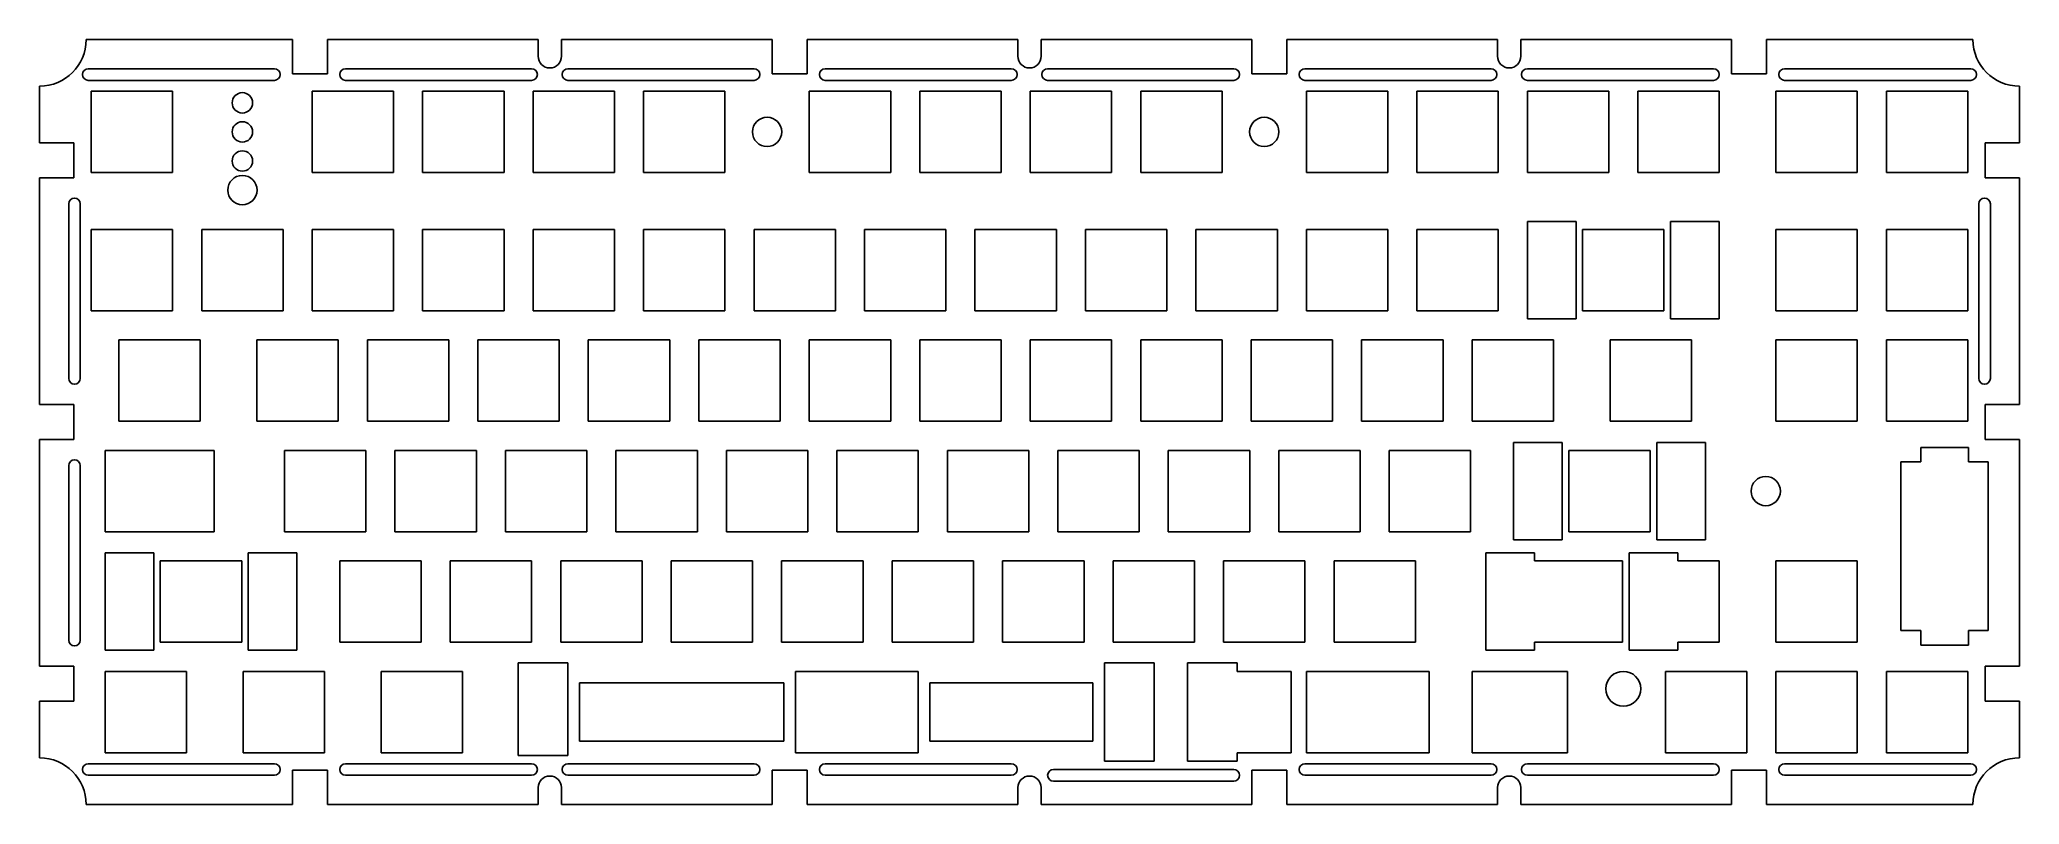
# Model space of a CAD drawing. Header units: millimetres. Extents: x 123 to 463, y 121 to 252.
import ezdxf

# ---------------------------------------------------------------- set-up
doc = ezdxf.new("R2010")
doc.units = ezdxf.units.MM

msp = doc.modelspace()

# ---------------------------------------------------------------- linework, layer by layer
for p, q in [((166.49, 252.31), (130.99, 252.31)), ((166.49, 246.44), (166.49, 252.31)), ((208.74, 252.31), (172.49, 252.31)), ((172.49, 246.44), (172.49, 252.31)), ((208.74, 249.44), (208.74, 252.31)), ((248.99, 252.31), (212.74, 252.31)), ((212.74, 249.44), (212.74, 252.31)), ((248.99, 246.44), (248.99, 252.31)), ((291.24, 252.31), (254.99, 252.31)), ((254.99, 246.44), (254.99, 252.31)), ((291.24, 249.44), (291.24, 252.31)), ((331.49, 252.31), (295.24, 252.31)), ((295.24, 249.44), (295.24, 252.31)), ((331.49, 246.44), (331.49, 252.31)), ((373.74, 252.31), (337.49, 252.31)), ((337.49, 246.44), (337.49, 252.31)), ((373.74, 249.44), (373.74, 252.31)), ((413.99, 252.31), (377.74, 252.31)), ((377.74, 249.44), (377.74, 252.31)), ((413.99, 246.44), (413.99, 252.31)), ((455.49, 252.31), (419.99, 252.31)), ((419.99, 246.44), (419.99, 252.31)), ((163.36, 247.31), (131.36, 247.31)), ((163.36, 245.31), (131.36, 245.31)), ((166.49, 246.44), (172.49, 246.44)), ((175.61, 247.31), (207.61, 247.31)), ((175.61, 245.31), (207.61, 245.31)), ((245.86, 247.31), (213.86, 247.31)), ((245.86, 245.31), (213.86, 245.31)), ((248.99, 246.44), (254.99, 246.44)), ((258.11, 247.31), (290.11, 247.31)), ((258.11, 245.31), (290.11, 245.31)), ((328.36, 247.31), (296.36, 247.31)), ((328.36, 245.31), (296.36, 245.31)), ((331.49, 246.44), (337.49, 246.44)), ((340.61, 247.31), (372.61, 247.31)), ((340.61, 245.31), (372.61, 245.31)), ((410.86, 247.31), (378.86, 247.31)), ((410.86, 245.31), (378.86, 245.31)), ((413.99, 246.44), (419.99, 246.44)), ((423.11, 247.31), (455.11, 247.31)), ((423.11, 245.31), (455.11, 245.31)), ((122.99, 244.31), (122.99, 234.56)), ((131.86, 243.44), (145.86, 243.44)), ((131.86, 229.44), (131.86, 243.44)), ((145.86, 243.44), (145.86, 229.44)), ((169.86, 243.44), (183.86, 243.44)), ((169.86, 229.44), (169.86, 243.44)), ((183.86, 243.44), (183.86, 229.44)), ((188.86, 243.44), (202.86, 243.44)), ((188.86, 229.44), (188.86, 243.44)), ((202.86, 243.44), (202.86, 229.44)), ((207.86, 243.44), (221.86, 243.44)), ((207.86, 229.44), (207.86, 243.44)), ((221.86, 243.44), (221.86, 229.44)), ((226.86, 243.44), (240.86, 243.44)), ((226.86, 229.44), (226.86, 243.44)), ((240.86, 243.44), (240.86, 229.44)), ((255.36, 243.44), (269.36, 243.44)), ((255.36, 229.44), (255.36, 243.44)), ((269.36, 243.44), (269.36, 229.44)), ((274.36, 243.44), (288.36, 243.44)), ((274.36, 229.44), (274.36, 243.44)), ((288.36, 243.44), (288.36, 229.44)), ((293.36, 243.44), (307.36, 243.44)), ((293.36, 229.44), (293.36, 243.44)), ((307.36, 243.44), (307.36, 229.44)), ((312.36, 243.44), (326.36, 243.44)), ((312.36, 229.44), (312.36, 243.44)), ((326.36, 243.44), (326.36, 229.44)), ((340.86, 243.44), (354.86, 243.44)), ((340.86, 229.44), (340.86, 243.44)), ((354.86, 243.44), (354.86, 229.44)), ((359.86, 243.44), (373.86, 243.44)), ((359.86, 229.44), (359.86, 243.44)), ((373.86, 243.44), (373.86, 229.44)), ((378.86, 243.44), (392.86, 243.44)), ((378.86, 229.44), (378.86, 243.44)), ((392.86, 243.44), (392.86, 229.44)), ((397.86, 243.44), (411.86, 243.44)), ((397.86, 229.44), (397.86, 243.44)), ((411.86, 243.44), (411.86, 229.44)), ((421.61, 243.44), (435.61, 243.44)), ((421.61, 229.44), (421.61, 243.44)), ((435.61, 243.44), (435.61, 229.44)), ((440.61, 243.44), (454.61, 243.44)), ((440.61, 229.44), (440.61, 243.44)), ((454.61, 243.44), (454.61, 229.44)), ((463.49, 244.31), (463.49, 234.56)), ((128.86, 234.56), (122.99, 234.56)), ((128.86, 228.56), (128.86, 234.56)), ((457.61, 228.56), (457.61, 234.56)), ((457.61, 234.56), (463.49, 234.56)), ((122.99, 228.56), (122.99, 189.56)), ((122.99, 228.56), (128.86, 228.56)), ((145.86, 229.44), (131.86, 229.44)), ((183.86, 229.44), (169.86, 229.44)), ((202.86, 229.44), (188.86, 229.44)), ((221.86, 229.44), (207.86, 229.44)), ((240.86, 229.44), (226.86, 229.44)), ((269.36, 229.44), (255.36, 229.44)), ((288.36, 229.44), (274.36, 229.44)), ((307.36, 229.44), (293.36, 229.44)), ((326.36, 229.44), (312.36, 229.44)), ((354.86, 229.44), (340.86, 229.44)), ((373.86, 229.44), (359.86, 229.44)), ((392.86, 229.44), (378.86, 229.44)), ((411.86, 229.44), (397.86, 229.44)), ((435.61, 229.44), (421.61, 229.44)), ((454.61, 229.44), (440.61, 229.44)), ((463.49, 228.56), (457.61, 228.56)), ((463.49, 228.56), (463.49, 189.56)), ((127.99, 224.06), (127.99, 194.06)), ((129.99, 224.06), (129.99, 194.06)), ((456.49, 224.06), (456.49, 194.06)), ((458.49, 224.06), (458.49, 194.06)), ((131.86, 219.69), (145.86, 219.69)), ((131.86, 205.69), (131.86, 219.69)), ((145.86, 219.69), (145.86, 205.69)), ((150.86, 219.69), (164.86, 219.69)), ((150.86, 205.69), (150.86, 219.69)), ((164.86, 219.69), (164.86, 205.69)), ((169.86, 219.69), (183.86, 219.69)), ((169.86, 205.69), (169.86, 219.69)), ((183.86, 219.69), (183.86, 205.69)), ((188.86, 219.69), (202.86, 219.69)), ((188.86, 205.69), (188.86, 219.69)), ((202.86, 219.69), (202.86, 205.69)), ((207.86, 219.69), (221.86, 219.69)), ((207.86, 205.69), (207.86, 219.69)), ((221.86, 219.69), (221.86, 205.69)), ((226.86, 219.69), (240.86, 219.69)), ((226.86, 205.69), (226.86, 219.69)), ((240.86, 219.69), (240.86, 205.69)), ((245.86, 219.69), (259.86, 219.69)), ((245.86, 205.69), (245.86, 219.69)), ((259.86, 219.69), (259.86, 205.69)), ((264.86, 219.69), (278.86, 219.69)), ((264.86, 205.69), (264.86, 219.69)), ((278.86, 219.69), (278.86, 205.69)), ((283.86, 219.69), (297.86, 219.69)), ((283.86, 205.69), (283.86, 219.69)), ((297.86, 219.69), (297.86, 205.69)), ((302.86, 219.69), (316.86, 219.69)), ((302.86, 205.69), (302.86, 219.69)), ((316.86, 219.69), (316.86, 205.69)), ((321.86, 219.69), (335.86, 219.69)), ((321.86, 205.69), (321.86, 219.69)), ((335.86, 219.69), (335.86, 205.69)), ((340.86, 219.69), (354.86, 219.69)), ((340.86, 205.69), (340.86, 219.69)), ((354.86, 219.69), (354.86, 205.69)), ((359.86, 219.69), (373.86, 219.69)), ((359.86, 205.69), (359.86, 219.69)), ((373.86, 219.69), (373.86, 205.69)), ((388.36, 219.69), (402.36, 219.69)), ((388.36, 205.69), (388.36, 219.69)), ((402.36, 219.69), (402.36, 205.69)), ((421.61, 219.69), (435.61, 219.69)), ((421.61, 205.69), (421.61, 219.69)), ((435.61, 219.69), (435.61, 205.69)), ((440.61, 219.69), (454.61, 219.69)), ((440.61, 205.69), (440.61, 219.69)), ((454.61, 219.69), (454.61, 205.69)), ((145.86, 205.69), (131.86, 205.69)), ((164.86, 205.69), (150.86, 205.69)), ((183.86, 205.69), (169.86, 205.69)), ((202.86, 205.69), (188.86, 205.69)), ((221.86, 205.69), (207.86, 205.69)), ((240.86, 205.69), (226.86, 205.69)), ((259.86, 205.69), (245.86, 205.69)), ((278.86, 205.69), (264.86, 205.69)), ((297.86, 205.69), (283.86, 205.69)), ((316.86, 205.69), (302.86, 205.69)), ((335.86, 205.69), (321.86, 205.69)), ((354.86, 205.69), (340.86, 205.69)), ((373.86, 205.69), (359.86, 205.69)), ((402.36, 205.69), (388.36, 205.69)), ((435.61, 205.69), (421.61, 205.69)), ((454.61, 205.69), (440.61, 205.69)), ((136.61, 200.69), (150.61, 200.69)), ((136.61, 186.69), (136.61, 200.69)), ((150.61, 200.69), (150.61, 186.69)), ((160.36, 200.69), (174.36, 200.69)), ((160.36, 186.69), (160.36, 200.69)), ((174.36, 200.69), (174.36, 186.69)), ((179.36, 200.69), (193.36, 200.69)), ((179.36, 186.69), (179.36, 200.69)), ((193.36, 200.69), (193.36, 186.69)), ((198.36, 200.69), (212.36, 200.69)), ((198.36, 186.69), (198.36, 200.69)), ((212.36, 200.69), (212.36, 186.69)), ((217.36, 200.69), (231.36, 200.69)), ((217.36, 186.69), (217.36, 200.69)), ((231.36, 200.69), (231.36, 186.69)), ((236.36, 200.69), (250.36, 200.69)), ((236.36, 186.69), (236.36, 200.69)), ((250.36, 200.69), (250.36, 186.69)), ((255.36, 200.69), (269.36, 200.69)), ((255.36, 186.69), (255.36, 200.69)), ((269.36, 200.69), (269.36, 186.69)), ((274.36, 200.69), (288.36, 200.69)), ((274.36, 186.69), (274.36, 200.69)), ((288.36, 200.69), (288.36, 186.69)), ((293.36, 200.69), (307.36, 200.69)), ((293.36, 186.69), (293.36, 200.69)), ((307.36, 200.69), (307.36, 186.69)), ((312.36, 200.69), (326.36, 200.69)), ((312.36, 186.69), (312.36, 200.69)), ((326.36, 200.69), (326.36, 186.69)), ((331.36, 200.69), (345.36, 200.69)), ((331.36, 186.69), (331.36, 200.69)), ((345.36, 200.69), (345.36, 186.69)), ((350.36, 200.69), (364.36, 200.69)), ((350.36, 186.69), (350.36, 200.69)), ((364.36, 200.69), (364.36, 186.69)), ((369.36, 200.69), (383.36, 200.69)), ((369.36, 186.69), (369.36, 200.69)), ((383.36, 200.69), (383.36, 186.69)), ((393.11, 200.69), (407.11, 200.69)), ((393.11, 186.69), (393.11, 200.69)), ((407.11, 200.69), (407.11, 186.69)), ((421.61, 200.69), (435.61, 200.69)), ((421.61, 186.69), (421.61, 200.69)), ((435.61, 200.69), (435.61, 186.69)), ((440.61, 200.69), (454.61, 200.69)), ((440.61, 186.69), (440.61, 200.69)), ((454.61, 200.69), (454.61, 186.69)), ((128.86, 189.56), (122.99, 189.56)), ((128.86, 183.56), (128.86, 189.56)), ((457.61, 183.56), (457.61, 189.56)), ((457.61, 189.56), (463.49, 189.56)), ((150.61, 186.69), (136.61, 186.69)), ((174.36, 186.69), (160.36, 186.69)), ((193.36, 186.69), (179.36, 186.69)), ((212.36, 186.69), (198.36, 186.69)), ((231.36, 186.69), (217.36, 186.69)), ((250.36, 186.69), (236.36, 186.69)), ((269.36, 186.69), (255.36, 186.69)), ((288.36, 186.69), (274.36, 186.69)), ((307.36, 186.69), (293.36, 186.69)), ((326.36, 186.69), (312.36, 186.69)), ((345.36, 186.69), (331.36, 186.69)), ((364.36, 186.69), (350.36, 186.69)), ((383.36, 186.69), (369.36, 186.69)), ((407.11, 186.69), (393.11, 186.69)), ((435.61, 186.69), (421.61, 186.69)), ((454.61, 186.69), (440.61, 186.69)), ((122.99, 183.56), (122.99, 144.56)), ((122.99, 183.56), (128.86, 183.56)), ((134.24, 181.69), (152.99, 181.69)), ((134.24, 167.69), (134.24, 181.69)), ((152.99, 181.69), (152.99, 167.69)), ((165.11, 181.69), (179.11, 181.69)), ((165.11, 167.69), (165.11, 181.69)), ((179.11, 181.69), (179.11, 167.69)), ((184.11, 181.69), (198.11, 181.69)), ((184.11, 167.69), (184.11, 181.69)), ((198.11, 181.69), (198.11, 167.69)), ((203.11, 181.69), (217.11, 181.69)), ((203.11, 167.69), (203.11, 181.69)), ((217.11, 181.69), (217.11, 167.69)), ((222.11, 181.69), (236.11, 181.69)), ((222.11, 167.69), (222.11, 181.69)), ((236.11, 181.69), (236.11, 167.69)), ((241.11, 181.69), (255.11, 181.69)), ((241.11, 167.69), (241.11, 181.69)), ((255.11, 181.69), (255.11, 167.69)), ((260.11, 181.69), (274.11, 181.69)), ((260.11, 167.69), (260.11, 181.69)), ((274.11, 181.69), (274.11, 167.69)), ((279.11, 181.69), (293.11, 181.69)), ((279.11, 167.69), (279.11, 181.69)), ((293.11, 181.69), (293.11, 167.69)), ((298.11, 181.69), (312.11, 181.69)), ((298.11, 167.69), (298.11, 181.69)), ((312.11, 181.69), (312.11, 167.69)), ((317.11, 181.69), (331.11, 181.69)), ((317.11, 167.69), (317.11, 181.69)), ((331.11, 181.69), (331.11, 167.69)), ((336.11, 181.69), (350.11, 181.69)), ((336.11, 167.69), (336.11, 181.69)), ((350.11, 181.69), (350.11, 167.69)), ((355.11, 181.69), (369.11, 181.69)), ((355.11, 167.69), (355.11, 181.69)), ((369.11, 181.69), (369.11, 167.69)), ((385.99, 181.69), (399.99, 181.69)), ((385.99, 167.69), (385.99, 181.69)), ((399.99, 181.69), (399.99, 167.69)), ((446.51, 182.19), (446.51, 179.69)), ((446.51, 182.19), (454.71, 182.19)), ((454.71, 182.19), (454.71, 179.69)), ((463.49, 183.56), (457.61, 183.56)), ((463.49, 183.56), (463.49, 144.56)), ((127.99, 149.06), (127.99, 179.06)), ((129.99, 149.06), (129.99, 179.06)), ((443.11, 179.69), (446.51, 179.69)), ((443.11, 150.69), (443.11, 179.69)), ((454.71, 179.69), (458.11, 179.69)), ((458.11, 179.69), (458.11, 150.69)), ((152.99, 167.69), (134.24, 167.69)), ((179.11, 167.69), (165.11, 167.69)), ((198.11, 167.69), (184.11, 167.69)), ((217.11, 167.69), (203.11, 167.69)), ((236.11, 167.69), (222.11, 167.69)), ((255.11, 167.69), (241.11, 167.69)), ((274.11, 167.69), (260.11, 167.69)), ((293.11, 167.69), (279.11, 167.69)), ((312.11, 167.69), (298.11, 167.69)), ((331.11, 167.69), (317.11, 167.69)), ((350.11, 167.69), (336.11, 167.69)), ((369.11, 167.69), (355.11, 167.69)), ((399.99, 167.69), (385.99, 167.69)), ((143.74, 162.69), (157.74, 162.69)), ((143.74, 148.69), (143.74, 162.69)), ((157.74, 162.69), (157.74, 148.69)), ((174.61, 162.69), (188.61, 162.69)), ((174.61, 148.69), (174.61, 162.69)), ((188.61, 162.69), (188.61, 148.69)), ((193.61, 162.69), (207.61, 162.69)), ((193.61, 148.69), (193.61, 162.69)), ((207.61, 162.69), (207.61, 148.69)), ((212.61, 162.69), (226.61, 162.69)), ((212.61, 148.69), (212.61, 162.69)), ((226.61, 162.69), (226.61, 148.69)), ((231.61, 162.69), (245.61, 162.69)), ((231.61, 148.69), (231.61, 162.69)), ((245.61, 162.69), (245.61, 148.69)), ((250.61, 162.69), (264.61, 162.69)), ((250.61, 148.69), (250.61, 162.69)), ((264.61, 162.69), (264.61, 148.69)), ((269.61, 162.69), (283.61, 162.69)), ((269.61, 148.69), (269.61, 162.69)), ((283.61, 162.69), (283.61, 148.69)), ((288.61, 162.69), (302.61, 162.69)), ((288.61, 148.69), (288.61, 162.69)), ((302.61, 162.69), (302.61, 148.69)), ((307.61, 162.69), (321.61, 162.69)), ((307.61, 148.69), (307.61, 162.69)), ((321.61, 162.69), (321.61, 148.69)), ((326.61, 162.69), (340.61, 162.69)), ((326.61, 148.69), (326.61, 162.69)), ((340.61, 162.69), (340.61, 148.69)), ((345.61, 162.69), (359.61, 162.69)), ((345.61, 148.69), (345.61, 162.69)), ((359.61, 162.69), (359.61, 148.69)), ((380.11, 162.69), (395.24, 162.69)), ((395.24, 162.69), (395.24, 148.69)), ((404.74, 162.69), (411.86, 162.69)), ((411.86, 148.69), (411.86, 162.69)), ((421.61, 162.69), (435.61, 162.69)), ((421.61, 148.69), (421.61, 162.69)), ((435.61, 162.69), (435.61, 148.69)), ((446.51, 150.69), (443.11, 150.69)), ((446.51, 150.69), (446.51, 148.19)), ((454.71, 150.69), (454.71, 148.19)), ((458.11, 150.69), (454.71, 150.69)), ((157.74, 148.69), (143.74, 148.69)), ((188.61, 148.69), (174.61, 148.69)), ((207.61, 148.69), (193.61, 148.69)), ((226.61, 148.69), (212.61, 148.69)), ((245.61, 148.69), (231.61, 148.69)), ((264.61, 148.69), (250.61, 148.69)), ((283.61, 148.69), (269.61, 148.69)), ((302.61, 148.69), (288.61, 148.69)), ((321.61, 148.69), (307.61, 148.69)), ((340.61, 148.69), (326.61, 148.69)), ((359.61, 148.69), (345.61, 148.69)), ((380.11, 148.69), (395.24, 148.69)), ((404.74, 148.69), (411.86, 148.69)), ((435.61, 148.69), (421.61, 148.69)), ((454.71, 148.19), (446.51, 148.19)), ((128.86, 144.56), (122.99, 144.56)), ((128.86, 138.56), (128.86, 144.56)), ((134.24, 143.69), (148.24, 143.69)), ((134.24, 129.69), (134.24, 143.69)), ((148.24, 143.69), (148.24, 129.69)), ((157.99, 143.69), (171.99, 143.69)), ((157.99, 129.69), (157.99, 143.69)), ((171.99, 143.69), (171.99, 129.69)), ((181.74, 143.69), (195.74, 143.69)), ((181.74, 129.69), (181.74, 143.69)), ((195.74, 143.69), (195.74, 129.69)), ((252.99, 143.69), (274.11, 143.69)), ((252.99, 129.69), (252.99, 143.69)), ((274.11, 143.69), (274.11, 129.69)), ((328.96, 143.69), (338.24, 143.69)), ((338.24, 143.69), (338.24, 129.69)), ((340.86, 143.69), (361.99, 143.69)), ((340.86, 129.69), (340.86, 143.69)), ((361.99, 143.69), (361.99, 129.69)), ((369.36, 143.69), (385.74, 143.69)), ((369.36, 129.69), (369.36, 143.69)), ((385.74, 143.69), (385.74, 129.69)), ((402.61, 143.69), (416.61, 143.69)), ((402.61, 129.69), (402.61, 143.69)), ((416.61, 143.69), (416.61, 129.69)), ((421.61, 143.69), (435.61, 143.69)), ((421.61, 129.69), (421.61, 143.69)), ((435.61, 143.69), (435.61, 129.69)), ((440.61, 143.69), (454.61, 143.69)), ((440.61, 129.69), (440.61, 143.69)), ((454.61, 143.69), (454.61, 129.69)), ((457.61, 138.56), (457.61, 144.56)), ((457.61, 144.56), (463.49, 144.56)), ((215.86, 141.69), (250.99, 141.69)), ((250.99, 131.69), (250.99, 141.69)), ((276.11, 141.69), (276.11, 131.69)), ((276.11, 141.69), (304.11, 141.69)), ((122.99, 138.56), (122.99, 128.81)), ((122.99, 138.56), (128.86, 138.56)), ((463.49, 138.56), (457.61, 138.56)), ((463.49, 138.56), (463.49, 128.81)), ((148.24, 129.69), (134.24, 129.69)), ((171.99, 129.69), (157.99, 129.69)), ((195.74, 129.69), (181.74, 129.69)), ((215.86, 131.69), (250.99, 131.69)), ((274.11, 129.69), (252.99, 129.69)), ((276.11, 131.69), (304.11, 131.69)), ((338.24, 129.69), (328.96, 129.69)), ((361.99, 129.69), (340.86, 129.69)), ((385.74, 129.69), (369.36, 129.69)), ((416.61, 129.69), (402.61, 129.69)), ((435.61, 129.69), (421.61, 129.69)), ((454.61, 129.69), (440.61, 129.69)), ((163.36, 127.81), (131.36, 127.81)), ((166.49, 126.69), (166.49, 120.81)), ((166.49, 126.69), (172.49, 126.69)), ((172.49, 126.69), (172.49, 120.81)), ((175.61, 127.81), (207.61, 127.81)), ((245.86, 127.81), (213.86, 127.81)), ((248.99, 126.69), (248.99, 120.81)), ((248.99, 126.69), (254.99, 126.69)), ((254.99, 126.69), (254.99, 120.81)), ((258.11, 127.81), (290.11, 127.81)), ((328.36, 126.81), (297.36, 126.81)), ((331.49, 126.69), (331.49, 120.81)), ((331.49, 126.69), (337.49, 126.69)), ((337.49, 126.69), (337.49, 120.81)), ((340.61, 127.81), (372.61, 127.81)), ((410.86, 127.81), (378.86, 127.81)), ((413.99, 126.69), (413.99, 120.81)), ((413.99, 126.69), (419.99, 126.69)), ((419.99, 126.69), (419.99, 120.81)), ((423.11, 127.81), (455.11, 127.81)), ((163.36, 125.81), (131.36, 125.81)), ((175.61, 125.81), (207.61, 125.81)), ((208.74, 123.69), (208.74, 120.81)), ((212.74, 123.69), (212.74, 120.81)), ((245.86, 125.81), (213.86, 125.81)), ((258.11, 125.81), (290.11, 125.81)), ((291.24, 123.69), (291.24, 120.81)), ((295.24, 123.69), (295.24, 120.81)), ((328.36, 124.81), (297.36, 124.81)), ((340.61, 125.81), (372.61, 125.81)), ((373.74, 123.69), (373.74, 120.81)), ((377.74, 123.69), (377.74, 120.81)), ((410.86, 125.81), (378.86, 125.81)), ((423.11, 125.81), (455.11, 125.81)), ((166.49, 120.81), (130.99, 120.81)), ((208.74, 120.81), (172.49, 120.81)), ((248.99, 120.81), (212.74, 120.81)), ((291.24, 120.81), (254.99, 120.81)), ((331.49, 120.81), (295.24, 120.81)), ((373.74, 120.81), (337.49, 120.81)), ((413.99, 120.81), (377.74, 120.81)), ((455.49, 120.81), (419.99, 120.81))]:
    msp.add_line(p, q)
at = {"color": 0}
for p, q in [((378.86, 221.06), (378.86, 204.32)), ((378.86, 221.06), (387.24, 221.06)), ((387.24, 204.32), (387.24, 221.06)), ((403.49, 204.32), (403.49, 221.06)), ((411.86, 221.06), (403.49, 221.06)), ((411.86, 221.06), (411.86, 204.32)), ((378.86, 204.32), (387.24, 204.32)), ((411.86, 204.32), (403.49, 204.32)), ((376.49, 183.06), (376.49, 166.32)), ((376.49, 183.06), (384.86, 183.06)), ((384.86, 166.32), (384.86, 183.06)), ((401.11, 166.32), (401.11, 183.06)), ((409.49, 183.06), (401.11, 183.06)), ((409.49, 183.06), (409.49, 166.32)), ((134.24, 164.06), (134.24, 147.32)), ((134.24, 164.06), (142.61, 164.06)), ((142.61, 147.32), (142.61, 164.06)), ((158.86, 147.32), (158.86, 164.06)), ((167.24, 164.06), (158.86, 164.06)), ((167.24, 164.06), (167.24, 147.32)), ((371.74, 164.06), (371.74, 147.32)), ((371.74, 164.06), (380.11, 164.06)), ((376.49, 166.32), (384.86, 166.32)), ((380.11, 162.69), (380.11, 164.06)), ((396.36, 147.32), (396.36, 164.06)), ((404.74, 164.06), (396.36, 164.06)), ((409.49, 166.32), (401.11, 166.32)), ((404.74, 164.06), (404.74, 162.69)), ((134.24, 147.32), (142.61, 147.32)), ((167.24, 147.32), (158.86, 147.32)), ((371.74, 147.32), (380.11, 147.32)), ((380.11, 147.32), (380.11, 148.69)), ((404.74, 147.32), (396.36, 147.32)), ((404.74, 148.69), (404.74, 147.32)), ((205.29, 145.16), (205.29, 129.22)), ((205.29, 145.16), (213.86, 145.16)), ((213.86, 129.22), (213.86, 145.16)), ((306.11, 128.22), (306.11, 145.16)), ((314.69, 145.16), (306.11, 145.16)), ((314.69, 145.16), (314.69, 128.22)), ((320.39, 145.16), (320.39, 128.22)), ((320.39, 145.16), (328.96, 145.16)), ((328.96, 143.69), (328.96, 145.16)), ((215.86, 131.69), (215.86, 141.69)), ((304.11, 131.69), (304.11, 141.69)), ((328.96, 128.22), (328.96, 129.69)), ((205.29, 129.22), (213.86, 129.22)), ((314.69, 128.22), (306.11, 128.22)), ((320.39, 128.22), (328.96, 128.22))]:
    msp.add_line(p, q, dxfattribs=at)
for centre, radius in [((157.86, 241.44), 1.75), ((248.11, 236.44), 2.52), ((333.61, 236.44), 2.52), ((157.86, 236.44), 1.75), ((157.86, 231.44), 1.75), ((157.86, 226.44), 2.52), ((419.86, 174.69), 2.52), ((395.36, 140.69), 3)]:
    msp.add_circle(centre, radius)
for centre, radius, start, end in [((122.99, 252.31), 8, 270, 0), ((463.49, 252.31), 8, 180, 270), ((210.74, 249.44), 2, 180, 0), ((293.24, 249.44), 2, 180, 0), ((375.74, 249.44), 2, 180, 0), ((131.36, 246.31), 1, 90, 270), ((163.36, 246.31), 1, 270, 90), ((175.61, 246.31), 1, 90, 270), ((207.61, 246.31), 1, 270, 90), ((213.86, 246.31), 1, 90, 270), ((245.86, 246.31), 1, 270, 90), ((258.11, 246.31), 1, 90, 270), ((290.11, 246.31), 1, 270, 90), ((296.36, 246.31), 1, 90, 270), ((328.36, 246.31), 1, 270, 90), ((340.61, 246.31), 1, 90, 270), ((372.61, 246.31), 1, 270, 90), ((378.86, 246.31), 1, 90, 270), ((410.86, 246.31), 1, 270, 90), ((423.11, 246.31), 1, 90, 270), ((455.11, 246.31), 1, 270, 90), ((455.11, 246.31), 1, 270, 90), ((128.99, 224.06), 1, 0, 180), ((457.49, 224.06), 1, 0, 180), ((128.99, 194.06), 1, 180, 0), ((457.49, 194.06), 1, 180, 0), ((128.99, 179.06), 1, 0, 180), ((128.99, 149.06), 1, 180, 0), ((122.99, 120.81), 8, 0, 90), ((131.36, 126.81), 1, 90, 270), ((163.36, 126.81), 1, 270, 90), ((175.61, 126.81), 1, 90, 270), ((207.61, 126.81), 1, 270, 90), ((213.86, 126.81), 1, 90, 270), ((245.86, 126.81), 1, 270, 90), ((258.11, 126.81), 1, 90, 270), ((290.11, 126.81), 1, 270, 90), ((297.36, 125.81), 1, 90, 270), ((328.36, 125.81), 1, 270, 90), ((340.61, 126.81), 1, 90, 270), ((372.61, 126.81), 1, 270, 90), ((378.86, 126.81), 1, 90, 270), ((410.86, 126.81), 1, 270, 90), ((423.11, 126.81), 1, 90, 270), ((455.11, 126.81), 1, 270, 90), ((463.49, 120.81), 8, 90, 180), ((210.74, 123.69), 2, 0, 180), ((293.24, 123.69), 2, 0, 180), ((375.74, 123.69), 2, 0, 180)]:
    msp.add_arc(centre, radius, start, end)

doc.saveas('drawing.dxf')
